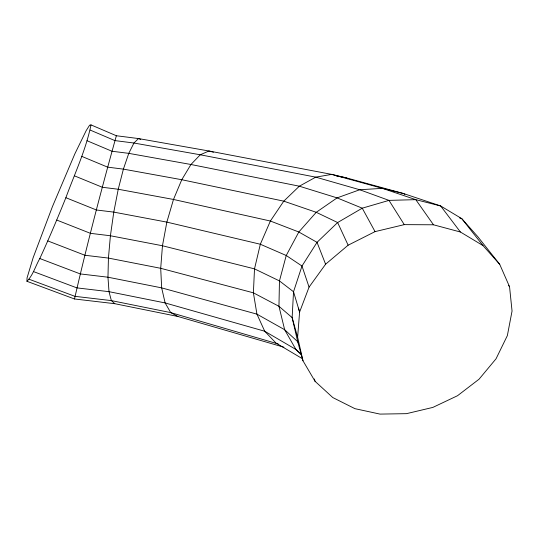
<?xml version="1.0" encoding="UTF-8"?>
<svg xmlns="http://www.w3.org/2000/svg" width="539" height="539" viewBox="0 0 539 539"><rect width="100%" height="100%" fill="white"/><g stroke="black" fill="none" stroke-linecap="round" stroke-linejoin="round"><path stroke-width="0.81" d="M283.912 347.197L177.87 316.467L114.807 303.7L74.497 298.977L26.95 281.291L27.038 277.956L33.162 257.649L52.465 206.525L74.867 153.831L86.206 130.586L89.595 125.196L91.003 124.9L116.363 135.74L138.51 138.57L208.943 151.001L331.721 174.387L346.126 177.796L403.495 193.535L440.646 205.959L461.775 218.652L477.783 236.661L499.72 264.339L509.544 286.721L512.05 311.043L507.361 335.595L496.048 358.779L479.043 379.207L457.523 395.72L432.851 407.41L406.5 413.662L380.002 414.1L354.925 408.663L332.792 397.553L315.052 381.309L302.985 360.793L297.69 341.686L292.138 317.592L293.533 291.754L301.988 266.023L317.033 242.334L337.63 222.54L362.248 208.182L388.983 200.38L415.785 199.659L440.646 205.959L460.4 232.006L483.005 245.589L499.72 264.339M302.985 360.793L297.622 337.212L299.596 312.068L309.063 287.119L325.596 264.218L348.133 245.198L375.05 231.622L404.27 224.635L433.484 224.79L460.4 232.006M26.95 281.291C33.135 275.072 35.493 266.01 39.805 258.531C49.062 238.501 57.606 218.154 65.873 197.705C74.672 173.652 85.849 150.078 91.003 124.9M74.497 298.977C87.075 244.248 101.278 189.843 116.363 135.74M336.215 175.903L346.126 177.796L347.453 178.793M213.451 152.227L208.943 151.001L200.252 154.781L190.954 164.496L181.771 179.723L173.484 199.457L166.847 222.115L162.461 245.757L160.703 268.307L161.66 287.866L165.129 302.938L170.715 312.6L177.87 316.467M459.41 217.837L461.775 218.652L483.005 245.589M140.719 139.385L138.51 138.57L133.941 143.024L128.774 153.359L123.391 169.125L118.243 189.25L113.783 212.117L110.414 235.759L108.433 258.08L107.968 277.208L109.006 291.673L111.371 300.607L114.807 303.7M29.086 279.242L74.928 296.329L111.371 300.607L170.715 312.6L278.178 343.956M33.438 271.568L76.868 287.88L109.006 291.673L165.129 302.938L264.716 331.229L295.924 349.467L301.422 354.588M39.805 258.531L80.257 273.913L107.968 277.208L161.66 287.866L256.941 314.149L284.646 329.713L297.69 341.686L298.512 343.121M47.776 240.906L84.899 255.257L108.433 258.08L160.703 268.307L253.391 292.825L278.959 306.307L292.138 317.592L297.622 337.212M56.723 220.047L90.444 233.333L110.414 235.759L162.461 245.757L254.509 268.873L279.458 280.92L293.533 291.754L299.596 312.068L298.532 308.113M65.873 197.705L96.434 209.988L113.783 212.117L166.847 222.115L260.33 244.241L286.236 255.493L301.988 266.023L309.063 287.119M74.436 175.835L102.336 187.269L118.243 189.25L173.484 199.457L270.376 221.024L298.822 232.006L317.033 242.334L325.596 264.218M81.672 156.33L107.638 167.144L123.391 169.125L181.771 179.723L283.777 201.155L316.238 212.305L337.63 222.54L348.133 245.198M87.035 140.719L111.917 151.23L128.774 153.359L190.954 164.496L299.34 186.198L337.091 197.887L362.248 208.182L375.05 231.622M90.181 130.074L114.874 140.591L133.941 143.024L200.252 154.781L315.753 177.142L359.722 189.748L388.983 200.38L404.27 224.635M302.473 358.731L275.907 342.979L264.716 331.229L256.941 314.149L253.391 292.825L254.509 268.873L260.33 244.241L270.376 221.024L283.777 201.155L299.34 186.198L315.753 177.142L331.721 174.387L382.4 188.34L403.495 193.535L404.883 194.397M301.274 354.541L295.924 349.467L284.646 329.713L278.959 306.307L279.458 280.92L286.236 255.493L298.822 232.006L316.238 212.305L337.091 197.887L359.722 189.748L382.4 188.34L415.785 199.659L433.484 224.79M508.526 285.414L509.544 286.721M314.372 378.951L315.052 381.309"/></g></svg>
